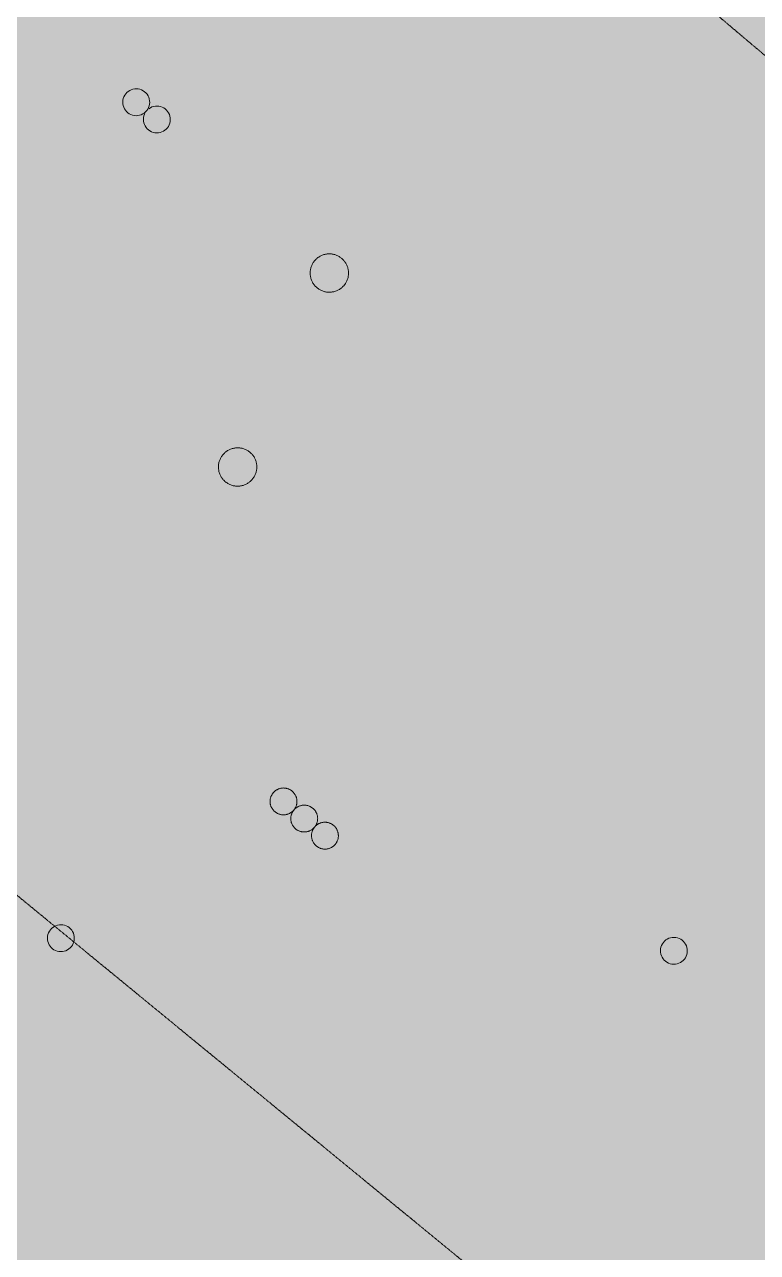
# Model space of a CAD drawing. Header units: millimetres. Extents: x -100577 to 287200, y -212120 to 238461.
# Drawn here: x 55893 to 57802, y 28818 to 32017 of the extents above; entities that cross this region are included whole.
import ezdxf

# ---------------------------------------------------------------- set-up
doc = ezdxf.new("R2010")
doc.units = ezdxf.units.MM
doc.linetypes.add('DASHDOT', pattern=[3.556, 2.54, -0.508, 0, -0.508])
for name, color, linetype, lineweight in [('02_切断（家具）', 8, 'Continuous', 18), ('06_部屋の色', 8, 'Continuous', 0), ('11_見えがかり（家具）', 8, 'Continuous', 9), ('40_通り芯', 1, 'DASHDOT', 9)]:
    doc.layers.add(name, color=color, linetype=linetype, lineweight=lineweight)

msp = doc.modelspace()

# ---------------------------------------------------------------- hatches: boundary and pattern name
at = {"layer": '02_切断（家具）'}
for points in [[(56729, 31342), (56727.6, 31340.1), (56726.4, 31338.5), (56724.9, 31336.7), (56723.5, 31335.2), (56721.9, 31333.6), (56720.4, 31332.2), (56718.6, 31330.7), (56717, 31329.4), (56715.1, 31328.1), (56713.4, 31327), (56711.4, 31325.9), (56709.6, 31324.9), (56707.4, 31323.9), (56705.6, 31323.1), (56703.4, 31322.3), (56701.5, 31321.7), (56699.2, 31321.1), (56697.2, 31320.6), (56694.9, 31320.3), (56692.9, 31319.9), (56690.6, 31319.8), (56688.6, 31319.6), (56686.2, 31319.7), (56684.2, 31319.7), (56681.9, 31319.9), (56679.9, 31320.2), (56677.6, 31320.6), (56675.6, 31321), (56673.4, 31321.6), (56671.4, 31322.2), (56669.2, 31323), (56667.3, 31323.8), (56665.2, 31324.8), (56663.4, 31325.7), (56661.4, 31326.9), (56659.7, 31327.9), (56657.8, 31329.3), (56656.1, 31330.5), (56654.4, 31332), (56652.9, 31333.3), (56651.2, 31335), (56649.8, 31336.5), (56648.4, 31338.3), (56647.1, 31339.9), (56645.8, 31341.8), (56644.6, 31343.5), (56643.5, 31345.5), (56642.5, 31347.3), (56641.6, 31349.4), (56640.7, 31351.3), (56640, 31353.5), (56639.3, 31355.4), (56638.8, 31357.7), (56638.3, 31359.6), (56637.9, 31362), (56637.6, 31364), (56637.4, 31366.3), (56637.3, 31368.3), (56637.3, 31370.6), (56637.4, 31372.7), (56637.6, 31375), (56637.8, 31377), (56638.3, 31379.3), (56638.7, 31381.3), (56639.3, 31383.5), (56639.9, 31385.5), (56640.7, 31387.7), (56641.4, 31389.6), (56642.4, 31391.7), (56643.3, 31393.5), (56644.5, 31395.5), (56645.6, 31397.2), (56646.9, 31399.1), (56648.1, 31400.7), (56649.7, 31402.5), (56651, 31404), (56652.7, 31405.7), (56654.1, 31407.1), (56656, 31408.5), (56657.5, 31409.8), (56659.5, 31411.1), (56661.1, 31412.2), (56663.2, 31413.4), (56665, 31414.4), (56667.1, 31415.3), (56668.9, 31416.1), (56671.2, 31416.9), (56673.1, 31417.6), (56675.3, 31418.1), (56677.3, 31418.6), (56679.6, 31419), (56681.6, 31419.3), (56683.9, 31419.5), (56686, 31419.6), (56688.3, 31419.6), (56690.3, 31419.5), (56692.6, 31419.3), (56694.7, 31419.1), (56697, 31418.6), (56698.9, 31418.2), (56701.2, 31417.6), (56703.1, 31417), (56705.3, 31416.2), (56707.2, 31415.5), (56709.3, 31414.4), (56711.1, 31413.6), (56713.1, 31412.4), (56714.9, 31411.3), (56716.8, 31409.9), (56718.4, 31408.7), (56720.2, 31407.2), (56721.7, 31405.9), (56723.3, 31404.2), (56724.7, 31402.7), (56726.2, 31400.9), (56727.5, 31399.4), (56728.8, 31397.4), (56729.9, 31395.7), (56731, 31393.7), (56732, 31391.9), (56733, 31389.8), (56733.8, 31387.9), (56734.6, 31385.7), (56735.2, 31383.8), (56735.8, 31381.5), (56736.3, 31379.6), (56736.6, 31377.3), (56736.9, 31375.3), (56737.1, 31372.9), (56737.3, 31370.9), (56737.2, 31368.6), (56737.2, 31366.6), (56736.9, 31364.2), (56736.7, 31362.2), (56736.3, 31359.9), (56735.9, 31357.9), (56735.2, 31355.7), (56734.7, 31353.7), (56733.8, 31351.6), (56733.1, 31349.7), (56732.1, 31347.6), (56731.2, 31345.8), (56730, 31343.8)], [(56490.1, 30836.8), (56488.7, 30834.9), (56487.5, 30833.2), (56486, 30831.5), (56484.7, 30829.9), (56483, 30828.3), (56481.5, 30826.9), (56479.7, 30825.5), (56478.2, 30824.2), (56476.2, 30822.9), (56474.5, 30821.7), (56472.5, 30820.6), (56470.7, 30819.6), (56468.6, 30818.7), (56466.7, 30817.8), (56464.5, 30817.1), (56462.6, 30816.4), (56460.4, 30815.9), (56458.4, 30815.4), (56456.1, 30815), (56454.1, 30814.7), (56451.8, 30814.5), (56449.7, 30814.4), (56447.4, 30814.4), (56445.4, 30814.5), (56443.1, 30814.7), (56441, 30814.9), (56438.7, 30815.4), (56436.7, 30815.7), (56434.5, 30816.4), (56432.6, 30816.9), (56430.4, 30817.8), (56428.5, 30818.5), (56426.4, 30819.5), (56424.6, 30820.4), (56422.6, 30821.6), (56420.8, 30822.7), (56418.9, 30824), (56417.3, 30825.2), (56415.5, 30826.8), (56414, 30828.1), (56412.4, 30829.8), (56411, 30831.2), (56409.5, 30833), (56408.2, 30834.6), (56406.9, 30836.6), (56405.8, 30838.2), (56404.7, 30840.3), (56403.7, 30842.1), (56402.7, 30844.2), (56401.9, 30846), (56401.1, 30848.2), (56400.5, 30850.2), (56399.9, 30852.4), (56399.4, 30854.4), (56399.1, 30856.7), (56398.7, 30858.7), (56398.6, 30861), (56398.4, 30863.1), (56398.5, 30865.4), (56398.5, 30867.4), (56398.8, 30869.7), (56399, 30871.8), (56399.4, 30874), (56399.8, 30876), (56400.4, 30878.3), (56401, 30880.2), (56401.8, 30882.4), (56402.6, 30884.3), (56403.6, 30886.4), (56404.5, 30888.2), (56405.7, 30890.2), (56406.7, 30892), (56408.1, 30893.8), (56409.3, 30895.5), (56410.8, 30897.2), (56412.1, 30898.8), (56413.8, 30900.4), (56415.3, 30901.8), (56417.1, 30903.3), (56418.7, 30904.6), (56420.6, 30905.9), (56422.3, 30907), (56424.3, 30908.1), (56426.1, 30909.1), (56428.2, 30910.1), (56430.1, 30910.9), (56432.3, 30911.6), (56434.2, 30912.3), (56436.5, 30912.9), (56438.4, 30913.4), (56440.8, 30913.7), (56442.8, 30914), (56445.1, 30914.2), (56447.1, 30914.3), (56449.4, 30914.3), (56451.5, 30914.3), (56453.8, 30914), (56455.8, 30913.8), (56458.1, 30913.4), (56460.1, 30913), (56462.3, 30912.3), (56464.3, 30911.8), (56466.5, 30910.9), (56468.4, 30910.2), (56470.4, 30909.2), (56472.3, 30908.3), (56474.3, 30907.1), (56476, 30906.1), (56477.9, 30904.7), (56479.5, 30903.5), (56481.3, 30902), (56482.8, 30900.6), (56484.5, 30899), (56485.9, 30897.5), (56487.3, 30895.7), (56488.6, 30894.1), (56489.9, 30892.2), (56491.1, 30890.5), (56492.2, 30888.5), (56493.2, 30886.7), (56494.1, 30884.5), (56494.9, 30882.7), (56495.7, 30880.5), (56496.4, 30878.6), (56496.9, 30876.3), (56497.4, 30874.3), (56497.8, 30872), (56498.1, 30870), (56498.3, 30867.7), (56498.4, 30865.7), (56498.4, 30863.3), (56498.3, 30861.3), (56498.1, 30859), (56497.9, 30857), (56497.4, 30854.7), (56497, 30852.7), (56496.4, 30850.5), (56495.8, 30848.5), (56495, 30846.3), (56494.3, 30844.4), (56493.3, 30842.3), (56492.4, 30840.5), (56491.2, 30838.5)], [(56597.1, 29973.8), (56596.1, 29972.5), (56595.3, 29971.3), (56594.2, 29970.1), (56593.3, 29969), (56592.1, 29967.9), (56591.1, 29966.9), (56589.8, 29965.8), (56588.7, 29964.9), (56587.4, 29964), (56586.2, 29963.2), (56584.8, 29962.5), (56583.5, 29961.7), (56582.1, 29961.1), (56580.7, 29960.5), (56579.2, 29960), (56577.8, 29959.5), (56576.3, 29959.1), (56574.9, 29958.8), (56573.3, 29958.5), (56571.9, 29958.3), (56570.3, 29958.2), (56568.8, 29958.1), (56567.2, 29958.1), (56565.8, 29958.1), (56564.2, 29958.3), (56562.7, 29958.5), (56561.2, 29958.8), (56559.7, 29959), (56558.2, 29959.5), (56556.8, 29959.9), (56555.3, 29960.5), (56553.9, 29961), (56552.5, 29961.7), (56551.2, 29962.3), (56549.8, 29963.1), (56548.6, 29963.9), (56547.3, 29964.8), (56546.1, 29965.7), (56544.9, 29966.7), (56543.8, 29967.7), (56542.7, 29968.8), (56541.7, 29969.9), (56540.7, 29971.1), (56539.8, 29972.3), (56538.9, 29973.6), (56538.1, 29974.8), (56537.3, 29976.2), (56536.6, 29977.5), (56535.9, 29978.9), (56535.3, 29980.2), (56534.8, 29981.8), (56534.3, 29983.1), (56534, 29984.7), (56533.6, 29986.1), (56533.4, 29987.7), (56533.1, 29989.1), (56533, 29990.7), (56532.9, 29992.2), (56532.9, 29993.8), (56533, 29995.2), (56533.1, 29996.8), (56533.3, 29998.2), (56533.6, 29999.8), (56533.9, 30001.2), (56534.3, 30002.8), (56534.7, 30004.2), (56535.3, 30005.7), (56535.8, 30007), (56536.5, 30008.5), (56537.1, 30009.8), (56538, 30011.1), (56538.7, 30012.4), (56539.7, 30013.7), (56540.5, 30014.9), (56541.6, 30016.1), (56542.5, 30017.2), (56543.7, 30018.3), (56544.7, 30019.3), (56546, 30020.3), (56547.1, 30021.2), (56548.4, 30022.1), (56549.6, 30022.9), (56551, 30023.7), (56552.3, 30024.4), (56553.8, 30025), (56555.1, 30025.6), (56556.6, 30026.2), (56558, 30026.6), (56559.5, 30027), (56560.9, 30027.4), (56562.5, 30027.6), (56563.9, 30027.8), (56565.5, 30028), (56567, 30028.1), (56568.6, 30028), (56570, 30028), (56571.6, 30027.8), (56573.1, 30027.7), (56574.7, 30027.4), (56576.1, 30027.1), (56577.6, 30026.7), (56579, 30026.3), (56580.5, 30025.7), (56581.9, 30025.2), (56583.3, 30024.5), (56584.6, 30023.8), (56586, 30023), (56587.2, 30022.3), (56588.5, 30021.3), (56589.7, 30020.5), (56590.9, 30019.4), (56592, 30018.5), (56593.1, 30017.3), (56594.1, 30016.3), (56595.1, 30015), (56596, 30013.9), (56596.9, 30012.6), (56597.7, 30011.4), (56598.5, 30010), (56599.2, 30008.7), (56599.9, 30007.2), (56600.5, 30005.9), (56601, 30004.4), (56601.5, 30003), (56601.8, 30001.5), (56602.2, 30000), (56602.4, 29998.5), (56602.7, 29997), (56602.8, 29995.4), (56602.9, 29994), (56602.9, 29992.4), (56602.8, 29990.9), (56602.7, 29989.3), (56602.5, 29987.9), (56602.2, 29986.3), (56601.9, 29984.9), (56601.5, 29983.4), (56601.1, 29982), (56600.5, 29980.5), (56600, 29979.1), (56599.3, 29977.7), (56598.7, 29976.4), (56597.8, 29975)], [(56651.1, 29929.2), (56650.1, 29927.9), (56649.3, 29926.7), (56648.2, 29925.5), (56647.3, 29924.4), (56646.1, 29923.3), (56645.1, 29922.3), (56643.8, 29921.3), (56642.7, 29920.3), (56641.4, 29919.4), (56640.2, 29918.6), (56638.8, 29917.9), (56637.5, 29917.2), (56636, 29916.5), (56634.7, 29915.9), (56633.2, 29915.4), (56631.8, 29914.9), (56630.3, 29914.5), (56628.9, 29914.2), (56627.3, 29913.9), (56625.8, 29913.7), (56624.2, 29913.6), (56622.8, 29913.5), (56621.2, 29913.5), (56619.7, 29913.5), (56618.1, 29913.7), (56616.7, 29913.9), (56615.1, 29914.2), (56613.7, 29914.4), (56612.2, 29914.9), (56610.8, 29915.3), (56609.3, 29915.9), (56607.9, 29916.4), (56606.5, 29917.1), (56605.2, 29917.7), (56603.8, 29918.5), (56602.6, 29919.3), (56601.3, 29920.2), (56600.1, 29921.1), (56598.9, 29922.1), (56597.8, 29923.1), (56596.7, 29924.2), (56595.7, 29925.3), (56594.7, 29926.5), (56593.7, 29927.7), (56592.8, 29929), (56592, 29930.2), (56591.3, 29931.6), (56590.6, 29932.9), (56589.9, 29934.3), (56589.3, 29935.6), (56588.8, 29937.2), (56588.3, 29938.5), (56587.9, 29940.1), (56587.6, 29941.5), (56587.3, 29943.1), (56587.1, 29944.5), (56587, 29946.1), (56586.9, 29947.6), (56586.9, 29949.2), (56586.9, 29950.6), (56587.1, 29952.2), (56587.3, 29953.7), (56587.6, 29955.2), (56587.8, 29956.6), (56588.3, 29958.2), (56588.7, 29959.6), (56589.3, 29961.1), (56589.8, 29962.4), (56590.5, 29963.9), (56591.1, 29965.2), (56591.9, 29966.6), (56592.7, 29967.8), (56593.6, 29969.1), (56594.5, 29970.3), (56595.5, 29971.5), (56596.5, 29972.6), (56597.6, 29973.7), (56598.7, 29974.7), (56599.9, 29975.7), (56601.1, 29976.6), (56602.4, 29977.5), (56603.6, 29978.3), (56605, 29979.1), (56606.3, 29979.8), (56607.7, 29980.5), (56609, 29981), (56610.6, 29981.6), (56611.9, 29982), (56613.5, 29982.4), (56614.9, 29982.8), (56616.5, 29983), (56617.9, 29983.3), (56619.5, 29983.4), (56621, 29983.5), (56622.6, 29983.4), (56624, 29983.4), (56625.6, 29983.2), (56627, 29983.1), (56628.6, 29982.8), (56630, 29982.5), (56631.6, 29982.1), (56633, 29981.7), (56634.5, 29981.1), (56635.8, 29980.6), (56637.3, 29979.9), (56638.6, 29979.2), (56639.9, 29978.4), (56641.2, 29977.7), (56642.5, 29976.7), (56643.7, 29975.9), (56644.9, 29974.8), (56646, 29973.9), (56647.1, 29972.7), (56648.1, 29971.7), (56649.1, 29970.4), (56650, 29969.3), (56650.9, 29968), (56651.7, 29966.8), (56652.5, 29965.4), (56653.2, 29964.1), (56653.9, 29962.6), (56654.4, 29961.3), (56655, 29959.8), (56655.4, 29958.4), (56655.8, 29956.9), (56656.2, 29955.5), (56656.4, 29953.9), (56656.7, 29952.4), (56656.8, 29950.8), (56656.9, 29949.4), (56656.8, 29947.8), (56656.8, 29946.3), (56656.6, 29944.7), (56656.5, 29943.3), (56656.2, 29941.7), (56655.9, 29940.3), (56655.5, 29938.8), (56655.1, 29937.4), (56654.5, 29935.9), (56654, 29934.5), (56653.3, 29933.1), (56652.6, 29931.8), (56651.8, 29930.4)], [(56705, 29884.6), (56704.1, 29883.3), (56703.2, 29882.1), (56702.2, 29880.9), (56701.2, 29879.8), (56700.1, 29878.7), (56699, 29877.7), (56697.8, 29876.7), (56696.7, 29875.7), (56695.3, 29874.9), (56694.1, 29874), (56692.7, 29873.3), (56691.5, 29872.6), (56690, 29871.9), (56688.7, 29871.3), (56687.2, 29870.8), (56685.8, 29870.3), (56684.2, 29869.9), (56682.8, 29869.6), (56681.2, 29869.3), (56679.8, 29869.1), (56678.2, 29869), (56676.8, 29868.9), (56675.2, 29868.9), (56673.7, 29869), (56672.1, 29869.1), (56670.7, 29869.3), (56669.1, 29869.6), (56667.7, 29869.9), (56666.1, 29870.3), (56664.7, 29870.7), (56663.3, 29871.3), (56661.9, 29871.8), (56660.5, 29872.5), (56659.1, 29873.1), (56657.8, 29873.9), (56656.5, 29874.7), (56655.2, 29875.6), (56654.1, 29876.5), (56652.9, 29877.5), (56651.8, 29878.5), (56650.6, 29879.6), (56649.6, 29880.7), (56648.6, 29881.9), (56647.7, 29883.1), (56646.8, 29884.4), (56646, 29885.6), (56645.2, 29887), (56644.5, 29888.3), (56643.9, 29889.7), (56643.3, 29891.1), (56642.8, 29892.6), (56642.3, 29893.9), (56641.9, 29895.5), (56641.5, 29896.9), (56641.3, 29898.5), (56641.1, 29899.9), (56641, 29901.5), (56640.9, 29903), (56640.9, 29904.6), (56640.9, 29906), (56641.1, 29907.6), (56641.2, 29909.1), (56641.5, 29910.6), (56641.8, 29912.1), (56642.3, 29913.6), (56642.7, 29915), (56643.2, 29916.5), (56643.8, 29917.8), (56644.5, 29919.3), (56645.1, 29920.6), (56645.9, 29922), (56646.7, 29923.2), (56647.6, 29924.5), (56648.5, 29925.7), (56649.5, 29926.9), (56650.5, 29928), (56651.6, 29929.1), (56652.7, 29930.1), (56653.9, 29931.1), (56655, 29932), (56656.4, 29932.9), (56657.6, 29933.7), (56659, 29934.5), (56660.2, 29935.2), (56661.7, 29935.9), (56663, 29936.4), (56664.5, 29937), (56665.9, 29937.4), (56667.5, 29937.8), (56668.9, 29938.2), (56670.5, 29938.4), (56671.9, 29938.7), (56673.5, 29938.8), (56674.9, 29938.9), (56676.5, 29938.8), (56678, 29938.8), (56679.6, 29938.7), (56681, 29938.5), (56682.6, 29938.2), (56684, 29937.9), (56685.6, 29937.5), (56687, 29937.1), (56688.4, 29936.5), (56689.8, 29936), (56691.2, 29935.3), (56692.5, 29934.6), (56693.9, 29933.8), (56695.2, 29933.1), (56696.5, 29932.1), (56697.6, 29931.3), (56698.8, 29930.2), (56699.9, 29929.3), (56701.1, 29928.1), (56702.1, 29927.1), (56703.1, 29925.8), (56704, 29924.7), (56704.9, 29923.4), (56705.7, 29922.2), (56706.5, 29920.8), (56707.2, 29919.5), (56707.8, 29918), (56708.4, 29916.7), (56708.9, 29915.2), (56709.4, 29913.8), (56709.8, 29912.3), (56710.1, 29910.9), (56710.4, 29909.3), (56710.6, 29907.8), (56710.7, 29906.3), (56710.8, 29904.8), (56710.8, 29903.2), (56710.8, 29901.7), (56710.6, 29900.2), (56710.5, 29898.7), (56710.2, 29897.1), (56709.9, 29895.7), (56709.4, 29894.2), (56709, 29892.8), (56708.5, 29891.3), (56707.9, 29889.9), (56707.2, 29888.5), (56706.6, 29887.2), (56705.8, 29885.8)]]:
    msp.add_hatch(color=8, dxfattribs=at).paths.add_polyline_path(points)
at = {"layer": '06_部屋の色', "true_color": 0xe9dfcf}
for points in [[(53252.5, 35933.7), (55136.2, 38129.2), (65440.9, 29156), (64528.3, 28092.3), (64554.8, 28069.5), (63642.4, 27006.1), (63615.7, 27028.7), (53397.7, 35666.8), (53469.3, 35750.3)], [(51259, 33542.8), (53174.4, 35842.5), (53391.3, 35659.1), (53397.7, 35666.8), (63615.7, 27028.7), (62718.7, 25951.8), (62745.6, 25929.4), (61848.9, 24852.8)], [(50973.3, 27824.3), (50951.2, 27877), (50930.3, 27931.4), (50910.5, 27987.2), (50891.6, 28044.1), (50873.2, 28101.7), (50855.3, 28159.8), (50837.4, 28218.1), (50819.5, 28276.2), (50801.3, 28334), (50782.4, 28391), (50762.8, 28447), (50742.2, 28501.6), (50720.2, 28554.7), (50698.7, 28608.2), (50678.9, 28664.1), (50660.7, 28721.8), (50643.5, 28780.8), (50626.9, 28840.7), (50610.5, 28900.8), (50593.9, 28960.7), (50576.7, 29019.7), (50558.4, 29077.5), (50538.7, 29133.4), (50517.2, 29186.9), (50493.3, 29237.5), (50466.8, 29284.7), (50437.2, 29327.9), (50404, 29366.7), (50366.9, 29400.4), (50327.6, 29431.3), (50288.4, 29462.3), (50285.4, 29464.7), (50388.8, 29595.7), (50680.9, 29963.9), (50778.1, 30085.9), (50973.8, 30331.4), (51267.6, 30698.3), (51562.2, 31064.4), (51857.6, 31429.9), (52153.9, 31794.7), (52451.1, 32158.8), (52650.1, 32401.6), (52749, 32522.2), (53047.9, 32884.9), (53347.5, 33247), (53648, 33608.3), (53949.3, 33968.9), (54251.5, 34328.9), (54554.5, 34688.1), (62496.7, 27973.9), (62209.2, 27633.1), (61922.5, 27291.5), (61636.6, 26949.3), (61351.5, 26606.4), (61067.2, 26262.9), (60783.6, 25918.7), (60692.9, 25808.2), (60689.8, 25804.3), (60500.9, 25573.9), (60218.9, 25228.4), (59937.8, 24882.3), (59657.4, 24535.5), (59377.9, 24188.1), (59099.1, 23840), (58913.4, 23607), (58821.2, 23491.3), (58544.1, 23141.9), (58267.7, 22791.9), (58028.5, 22487.4), (57995.8, 22518.9), (57959.2, 22553.3), (57922.2, 22587.2), (57884.6, 22620.3), (57808.8, 22685.5), (57770.8, 22718.1), (57732.8, 22750.7), (57694.7, 22783.2), (57656.5, 22815.5), (57618.2, 22847.7), (57579.8, 22879.7), (57541.2, 22911.5), (57502.5, 22943.1), (57463.5, 22974.4), (57424.3, 23005.5), (57383.9, 23035), (57341.6, 23062.1), (57297.6, 23087), (57252.2, 23110.1), (57205.5, 23131.7), (57157.9, 23152), (57109.6, 23171.4), (57060.8, 23190.2), (57011.8, 23208.7), (56962.7, 23227.2), (56913.9, 23245.9), (56865.5, 23265.3), (56817.9, 23285.6), (56771.2, 23307.1), (56725.8, 23330.2), (56681.7, 23355.1), (56639.4, 23382.1), (56599, 23411.6), (56561.3, 23444.5), (56526.7, 23481.4), (56494.8, 23521.7), (56465.1, 23565), (56437.5, 23610.7), (56411.4, 23658.5), (56386.4, 23707.7), (56362.3, 23757.9), (56314.9, 23859.4), (56290.8, 23909.8), (56266, 23959.2), (56240.1, 24007.1), (56212.6, 24053.1), (56184.8, 24098.7), (56157.9, 24145.4), (56131.7, 24193), (56105.9, 24241.1), (56080.3, 24289.5), (56054.7, 24337.9), (56028.9, 24386), (56002.6, 24433.5), (55975.7, 24480.1), (55947.8, 24525.6), (55918.8, 24569.7), (55888.4, 24612), (55856.5, 24652.2), (55822.7, 24690.2), (55786.9, 24725.6), (55748.9, 24758.1), (55708.4, 24787.5), (55665.7, 24814.1), (55621, 24838.1), (55574.5, 24859.8), (55526.3, 24879.4), (55476.7, 24897.2), (55426, 24913.5), (55374.2, 24928.5), (55321.6, 24942.5), (55268.4, 24955.7), (55214.8, 24968.4), (55161.1, 24980.9), (55107.3, 24993.3), (55053.8, 25006.1), (55000.7, 25019.4), (54948.2, 25033.5), (54896.6, 25048.7), (54846, 25065.2), (54795.4, 25081.8), (54743.9, 25097.1), (54691.6, 25111.4), (54638.7, 25125.1), (54585.5, 25138.3), (54532.2, 25151.3), (54478.9, 25164.4), (54426, 25178), (54373.6, 25192.2), (54321.9, 25207.3), (54271.2, 25223.6), (54221.6, 25241.4), (54173.4, 25260.9), (54126.7, 25282.5), (54081.9, 25306.4), (54039.1, 25332.8), (53998.5, 25362.1), (53960.4, 25394.5), (53924.6, 25429.9), (53890.9, 25467.9), (53859, 25508.3), (53828.7, 25550.7), (53799.8, 25594.8), (53771.9, 25640.3), (53744.9, 25686.8), (53718.4, 25734), (53692.2, 25781.7), (53666.2, 25829.5), (53639.9, 25877.1), (53613.3, 25924.1), (53585.9, 25970.2), (53557.6, 26015.1), (53528.1, 26058.6), (53497.2, 26100.2), (53464.6, 26139.6), (53430.1, 26176.6), (53394.4, 26212.2), (53358.7, 26247.6), (53322.9, 26283), (53287.1, 26318.3), (53251, 26353.4), (53214.9, 26388.3), (53178.6, 26423.1), (53142.1, 26457.6), (53105.5, 26491.9), (53068.6, 26525.9), (53031.5, 26559.6), (52994.2, 26593.1), (52956.6, 26626.2), (52918.8, 26658.9), (52880.6, 26691.3), (52842.2, 26723.3), (52803.4, 26754.8), (52764.2, 26785.9), (52723, 26814.4), (52678.3, 26838.4), (52630.5, 26858.5), (52580.2, 26875.3), (52527.7, 26889.4), (52473.6, 26901.4), (52418.2, 26911.9), (52362.1, 26921.4), (52305.7, 26930.5), (52249.5, 26939.9), (52194, 26950), (52139.5, 26961.6), (52086.6, 26975.2), (52035.7, 26991.3), (51987.3, 27010.6), (51941.8, 27033.7), (51898.1, 27058.9), (51854.4, 27084.3), (51810.9, 27109.8), (51767.5, 27135.5), (51724.3, 27161.4), (51681.2, 27187.5), (51638.4, 27213.9), (51595.7, 27240.5), (51553.3, 27267.5), (51511.1, 27294.7), (51469.2, 27322.3), (51427.6, 27350.2), (51386.3, 27378.6), (51345.2, 27407.3), (51304.6, 27436.4), (51264.2, 27466), (51224.3, 27496.1), (51184.7, 27526.6), (51146.9, 27559.4), (51111.9, 27595.9), (51079.8, 27635.9), (51050, 27679), (51022.5, 27725), (50997, 27773.5)], [(60059.6, 22695.2), (49371.1, 31207.6), (51259, 33542.8), (61821.8, 24875), (60940.7, 23785.1), (60967.9, 23763.1), (60087, 22673.4)]]:
    msp.add_hatch(color=8, dxfattribs=at).paths.add_polyline_path(points)
at = {"layer": '06_部屋の色', "true_color": 0xd9d3ec}
msp.add_hatch(color=8, dxfattribs=at).paths.add_polyline_path([(63412.5, 29049.6), (62953.7, 28512.9), (62496.9, 27974.5), (56616.6, 32945.6), (57091.6, 33505.5), (57568.7, 34063.6), (58047.9, 34620), (58529.1, 35174.6), (64336, 30118), (63873.3, 29584.7)])

# ---------------------------------------------------------------- linework, layer by layer
at = {"layer": '02_切断（家具）'}
for points in [[(56729, 31342), (56727.6, 31340.1), (56726.4, 31338.5), (56724.9, 31336.7), (56723.5, 31335.2), (56721.9, 31333.6), (56720.4, 31332.2), (56718.6, 31330.7), (56717, 31329.4), (56715.1, 31328.1), (56713.4, 31327), (56711.4, 31325.9), (56709.6, 31324.9), (56707.4, 31323.9), (56705.6, 31323.1), (56703.4, 31322.3), (56701.5, 31321.7), (56699.2, 31321.1), (56697.2, 31320.6), (56694.9, 31320.3), (56692.9, 31319.9), (56690.6, 31319.8), (56688.6, 31319.6), (56686.2, 31319.7), (56684.2, 31319.7), (56681.9, 31319.9), (56679.9, 31320.2), (56677.6, 31320.6), (56675.6, 31321), (56673.4, 31321.6), (56671.4, 31322.2), (56669.2, 31323), (56667.3, 31323.8), (56665.2, 31324.8), (56663.4, 31325.7), (56661.4, 31326.9), (56659.7, 31327.9), (56657.8, 31329.3), (56656.1, 31330.5), (56654.4, 31332), (56652.9, 31333.3), (56651.2, 31335), (56649.8, 31336.5), (56648.4, 31338.3), (56647.1, 31339.9), (56645.8, 31341.8), (56644.6, 31343.5), (56643.5, 31345.5), (56642.5, 31347.3), (56641.6, 31349.4), (56640.7, 31351.3), (56640, 31353.5), (56639.3, 31355.4), (56638.8, 31357.7), (56638.3, 31359.6), (56637.9, 31362), (56637.6, 31364), (56637.4, 31366.3), (56637.3, 31368.3), (56637.3, 31370.6), (56637.4, 31372.7), (56637.6, 31375), (56637.8, 31377), (56638.3, 31379.3), (56638.7, 31381.3), (56639.3, 31383.5), (56639.9, 31385.5), (56640.7, 31387.7), (56641.4, 31389.6), (56642.4, 31391.7), (56643.3, 31393.5), (56644.5, 31395.5), (56645.6, 31397.2), (56646.9, 31399.1), (56648.1, 31400.7), (56649.7, 31402.5), (56651, 31404), (56652.7, 31405.7), (56654.1, 31407.1), (56656, 31408.5), (56657.5, 31409.8), (56659.5, 31411.1), (56661.1, 31412.2), (56663.2, 31413.4), (56665, 31414.4), (56667.1, 31415.3), (56668.9, 31416.1), (56671.2, 31416.9), (56673.1, 31417.6), (56675.3, 31418.1), (56677.3, 31418.6), (56679.6, 31419), (56681.6, 31419.3), (56683.9, 31419.5), (56686, 31419.6), (56688.3, 31419.6), (56690.3, 31419.5), (56692.6, 31419.3), (56694.7, 31419.1), (56697, 31418.6), (56698.9, 31418.2), (56701.2, 31417.6), (56703.1, 31417), (56705.3, 31416.2), (56707.2, 31415.5), (56709.3, 31414.4), (56711.1, 31413.6), (56713.1, 31412.4), (56714.9, 31411.3), (56716.8, 31409.9), (56718.4, 31408.7), (56720.2, 31407.2), (56721.7, 31405.9), (56723.3, 31404.2), (56724.7, 31402.7), (56726.2, 31400.9), (56727.5, 31399.4), (56728.8, 31397.4), (56729.9, 31395.7), (56731, 31393.7), (56732, 31391.9), (56733, 31389.8), (56733.8, 31387.9), (56734.6, 31385.7), (56735.2, 31383.8), (56735.8, 31381.5), (56736.3, 31379.6), (56736.6, 31377.3), (56736.9, 31375.3), (56737.1, 31372.9), (56737.3, 31370.9), (56737.2, 31368.6), (56737.2, 31366.6), (56736.9, 31364.2), (56736.7, 31362.2), (56736.3, 31359.9), (56735.9, 31357.9), (56735.2, 31355.7), (56734.7, 31353.7), (56733.8, 31351.6), (56733.1, 31349.7), (56732.1, 31347.6), (56731.2, 31345.8), (56730, 31343.8), (56729, 31342)], [(56490.1, 30836.8), (56488.7, 30834.9), (56487.5, 30833.2), (56486, 30831.5), (56484.7, 30829.9), (56483, 30828.3), (56481.5, 30826.9), (56479.7, 30825.5), (56478.2, 30824.2), (56476.2, 30822.9), (56474.5, 30821.7), (56472.5, 30820.6), (56470.7, 30819.6), (56468.6, 30818.7), (56466.7, 30817.8), (56464.5, 30817.1), (56462.6, 30816.4), (56460.4, 30815.9), (56458.4, 30815.4), (56456.1, 30815), (56454.1, 30814.7), (56451.8, 30814.5), (56449.7, 30814.4), (56447.4, 30814.4), (56445.4, 30814.5), (56443.1, 30814.7), (56441, 30814.9), (56438.7, 30815.4), (56436.7, 30815.7), (56434.5, 30816.4), (56432.6, 30816.9), (56430.4, 30817.8), (56428.5, 30818.5), (56426.4, 30819.5), (56424.6, 30820.4), (56422.6, 30821.6), (56420.8, 30822.7), (56418.9, 30824), (56417.3, 30825.2), (56415.5, 30826.8), (56414, 30828.1), (56412.4, 30829.8), (56411, 30831.2), (56409.5, 30833), (56408.2, 30834.6), (56406.9, 30836.6), (56405.8, 30838.2), (56404.7, 30840.3), (56403.7, 30842.1), (56402.7, 30844.2), (56401.9, 30846), (56401.1, 30848.2), (56400.5, 30850.2), (56399.9, 30852.4), (56399.4, 30854.4), (56399.1, 30856.7), (56398.7, 30858.7), (56398.6, 30861), (56398.4, 30863.1), (56398.5, 30865.4), (56398.5, 30867.4), (56398.8, 30869.7), (56399, 30871.8), (56399.4, 30874), (56399.8, 30876), (56400.4, 30878.3), (56401, 30880.2), (56401.8, 30882.4), (56402.6, 30884.3), (56403.6, 30886.4), (56404.5, 30888.2), (56405.7, 30890.2), (56406.7, 30892), (56408.1, 30893.8), (56409.3, 30895.5), (56410.8, 30897.2), (56412.1, 30898.8), (56413.8, 30900.4), (56415.3, 30901.8), (56417.1, 30903.3), (56418.7, 30904.6), (56420.6, 30905.9), (56422.3, 30907), (56424.3, 30908.1), (56426.1, 30909.1), (56428.2, 30910.1), (56430.1, 30910.9), (56432.3, 30911.6), (56434.2, 30912.3), (56436.5, 30912.9), (56438.4, 30913.4), (56440.8, 30913.7), (56442.8, 30914), (56445.1, 30914.2), (56447.1, 30914.3), (56449.4, 30914.3), (56451.5, 30914.3), (56453.8, 30914), (56455.8, 30913.8), (56458.1, 30913.4), (56460.1, 30913), (56462.3, 30912.3), (56464.3, 30911.8), (56466.5, 30910.9), (56468.4, 30910.2), (56470.4, 30909.2), (56472.3, 30908.3), (56474.3, 30907.1), (56476, 30906.1), (56477.9, 30904.7), (56479.5, 30903.5), (56481.3, 30902), (56482.8, 30900.6), (56484.5, 30899), (56485.9, 30897.5), (56487.3, 30895.7), (56488.6, 30894.1), (56489.9, 30892.2), (56491.1, 30890.5), (56492.2, 30888.5), (56493.2, 30886.7), (56494.1, 30884.5), (56494.9, 30882.7), (56495.7, 30880.5), (56496.4, 30878.6), (56496.9, 30876.3), (56497.4, 30874.3), (56497.8, 30872), (56498.1, 30870), (56498.3, 30867.7), (56498.4, 30865.7), (56498.4, 30863.3), (56498.3, 30861.3), (56498.1, 30859), (56497.9, 30857), (56497.4, 30854.7), (56497, 30852.7), (56496.4, 30850.5), (56495.8, 30848.5), (56495, 30846.3), (56494.3, 30844.4), (56493.3, 30842.3), (56492.4, 30840.5), (56491.2, 30838.5), (56490.1, 30836.8)], [(56597.1, 29973.8), (56596.1, 29972.5), (56595.3, 29971.3), (56594.2, 29970.1), (56593.3, 29969), (56592.1, 29967.9), (56591.1, 29966.9), (56589.8, 29965.8), (56588.7, 29964.9), (56587.4, 29964), (56586.2, 29963.2), (56584.8, 29962.5), (56583.5, 29961.7), (56582.1, 29961.1), (56580.7, 29960.5), (56579.2, 29960), (56577.8, 29959.5), (56576.3, 29959.1), (56574.9, 29958.8), (56573.3, 29958.5), (56571.9, 29958.3), (56570.3, 29958.2), (56568.8, 29958.1), (56567.2, 29958.1), (56565.8, 29958.1), (56564.2, 29958.3), (56562.7, 29958.5), (56561.2, 29958.8), (56559.7, 29959), (56558.2, 29959.5), (56556.8, 29959.9), (56555.3, 29960.5), (56553.9, 29961), (56552.5, 29961.7), (56551.2, 29962.3), (56549.8, 29963.1), (56548.6, 29963.9), (56547.3, 29964.8), (56546.1, 29965.7), (56544.9, 29966.7), (56543.8, 29967.7), (56542.7, 29968.8), (56541.7, 29969.9), (56540.7, 29971.1), (56539.8, 29972.3), (56538.9, 29973.6), (56538.1, 29974.8), (56537.3, 29976.2), (56536.6, 29977.5), (56535.9, 29978.9), (56535.3, 29980.2), (56534.8, 29981.8), (56534.3, 29983.1), (56534, 29984.7), (56533.6, 29986.1), (56533.4, 29987.7), (56533.1, 29989.1), (56533, 29990.7), (56532.9, 29992.2), (56532.9, 29993.8), (56533, 29995.2), (56533.1, 29996.8), (56533.3, 29998.2), (56533.6, 29999.8), (56533.9, 30001.2), (56534.3, 30002.8), (56534.7, 30004.2), (56535.3, 30005.7), (56535.8, 30007), (56536.5, 30008.5), (56537.1, 30009.8), (56538, 30011.1), (56538.7, 30012.4), (56539.7, 30013.7), (56540.5, 30014.9), (56541.6, 30016.1), (56542.5, 30017.2), (56543.7, 30018.3), (56544.7, 30019.3), (56546, 30020.3), (56547.1, 30021.2), (56548.4, 30022.1), (56549.6, 30022.9), (56551, 30023.7), (56552.3, 30024.4), (56553.8, 30025), (56555.1, 30025.6), (56556.6, 30026.2), (56558, 30026.6), (56559.5, 30027), (56560.9, 30027.4), (56562.5, 30027.6), (56563.9, 30027.8), (56565.5, 30028), (56567, 30028.1), (56568.6, 30028), (56570, 30028), (56571.6, 30027.8), (56573.1, 30027.7), (56574.7, 30027.4), (56576.1, 30027.1), (56577.6, 30026.7), (56579, 30026.3), (56580.5, 30025.7), (56581.9, 30025.2), (56583.3, 30024.5), (56584.6, 30023.8), (56586, 30023), (56587.2, 30022.3), (56588.5, 30021.3), (56589.7, 30020.5), (56590.9, 30019.4), (56592, 30018.5), (56593.1, 30017.3), (56594.1, 30016.3), (56595.1, 30015), (56596, 30013.9), (56596.9, 30012.6), (56597.7, 30011.4), (56598.5, 30010), (56599.2, 30008.7), (56599.9, 30007.2), (56600.5, 30005.9), (56601, 30004.4), (56601.5, 30003), (56601.8, 30001.5), (56602.2, 30000), (56602.4, 29998.5), (56602.7, 29997), (56602.8, 29995.4), (56602.9, 29994), (56602.9, 29992.4), (56602.8, 29990.9), (56602.7, 29989.3), (56602.5, 29987.9), (56602.2, 29986.3), (56601.9, 29984.9), (56601.5, 29983.4), (56601.1, 29982), (56600.5, 29980.5), (56600, 29979.1), (56599.3, 29977.7), (56598.7, 29976.4), (56597.8, 29975), (56597.1, 29973.8)], [(56651.1, 29929.2), (56650.1, 29927.9), (56649.3, 29926.7), (56648.2, 29925.5), (56647.3, 29924.4), (56646.1, 29923.3), (56645.1, 29922.3), (56643.8, 29921.3), (56642.7, 29920.3), (56641.4, 29919.4), (56640.2, 29918.6), (56638.8, 29917.9), (56637.5, 29917.2), (56636, 29916.5), (56634.7, 29915.9), (56633.2, 29915.4), (56631.8, 29914.9), (56630.3, 29914.5), (56628.9, 29914.2), (56627.3, 29913.9), (56625.8, 29913.7), (56624.2, 29913.6), (56622.8, 29913.5), (56621.2, 29913.5), (56619.7, 29913.5), (56618.1, 29913.7), (56616.7, 29913.9), (56615.1, 29914.2), (56613.7, 29914.4), (56612.2, 29914.9), (56610.8, 29915.3), (56609.3, 29915.9), (56607.9, 29916.4), (56606.5, 29917.1), (56605.2, 29917.7), (56603.8, 29918.5), (56602.6, 29919.3), (56601.3, 29920.2), (56600.1, 29921.1), (56598.9, 29922.1), (56597.8, 29923.1), (56596.7, 29924.2), (56595.7, 29925.3), (56594.7, 29926.5), (56593.7, 29927.7), (56592.8, 29929), (56592, 29930.2), (56591.3, 29931.6), (56590.6, 29932.9), (56589.9, 29934.3), (56589.3, 29935.6), (56588.8, 29937.2), (56588.3, 29938.5), (56587.9, 29940.1), (56587.6, 29941.5), (56587.3, 29943.1), (56587.1, 29944.5), (56587, 29946.1), (56586.9, 29947.6), (56586.9, 29949.2), (56586.9, 29950.6), (56587.1, 29952.2), (56587.3, 29953.7), (56587.6, 29955.2), (56587.8, 29956.6), (56588.3, 29958.2), (56588.7, 29959.6), (56589.3, 29961.1), (56589.8, 29962.4), (56590.5, 29963.9), (56591.1, 29965.2), (56591.9, 29966.6), (56592.7, 29967.8), (56593.6, 29969.1), (56594.5, 29970.3), (56595.5, 29971.5), (56596.5, 29972.6), (56597.6, 29973.7), (56598.7, 29974.7), (56599.9, 29975.7), (56601.1, 29976.6), (56602.4, 29977.5), (56603.6, 29978.3), (56605, 29979.1), (56606.3, 29979.8), (56607.7, 29980.5), (56609, 29981), (56610.6, 29981.6), (56611.9, 29982), (56613.5, 29982.4), (56614.9, 29982.8), (56616.5, 29983), (56617.9, 29983.3), (56619.5, 29983.4), (56621, 29983.5), (56622.6, 29983.4), (56624, 29983.4), (56625.6, 29983.2), (56627, 29983.1), (56628.6, 29982.8), (56630, 29982.5), (56631.6, 29982.1), (56633, 29981.7), (56634.5, 29981.1), (56635.8, 29980.6), (56637.3, 29979.9), (56638.6, 29979.2), (56639.9, 29978.4), (56641.2, 29977.7), (56642.5, 29976.7), (56643.7, 29975.9), (56644.9, 29974.8), (56646, 29973.9), (56647.1, 29972.7), (56648.1, 29971.7), (56649.1, 29970.4), (56650, 29969.3), (56650.9, 29968), (56651.7, 29966.8), (56652.5, 29965.4), (56653.2, 29964.1), (56653.9, 29962.6), (56654.4, 29961.3), (56655, 29959.8), (56655.4, 29958.4), (56655.8, 29956.9), (56656.2, 29955.5), (56656.4, 29953.9), (56656.7, 29952.4), (56656.8, 29950.8), (56656.9, 29949.4), (56656.8, 29947.8), (56656.8, 29946.3), (56656.6, 29944.7), (56656.5, 29943.3), (56656.2, 29941.7), (56655.9, 29940.3), (56655.5, 29938.8), (56655.1, 29937.4), (56654.5, 29935.9), (56654, 29934.5), (56653.3, 29933.1), (56652.6, 29931.8), (56651.8, 29930.4), (56651.1, 29929.2)], [(56705, 29884.6), (56704.1, 29883.3), (56703.2, 29882.1), (56702.2, 29880.9), (56701.2, 29879.8), (56700.1, 29878.7), (56699, 29877.7), (56697.8, 29876.7), (56696.7, 29875.7), (56695.3, 29874.9), (56694.1, 29874), (56692.7, 29873.3), (56691.5, 29872.6), (56690, 29871.9), (56688.7, 29871.3), (56687.2, 29870.8), (56685.8, 29870.3), (56684.2, 29869.9), (56682.8, 29869.6), (56681.2, 29869.3), (56679.8, 29869.1), (56678.2, 29869), (56676.8, 29868.9), (56675.2, 29868.9), (56673.7, 29869), (56672.1, 29869.1), (56670.7, 29869.3), (56669.1, 29869.6), (56667.7, 29869.9), (56666.1, 29870.3), (56664.7, 29870.7), (56663.3, 29871.3), (56661.9, 29871.8), (56660.5, 29872.5), (56659.1, 29873.1), (56657.8, 29873.9), (56656.5, 29874.7), (56655.2, 29875.6), (56654.1, 29876.5), (56652.9, 29877.5), (56651.8, 29878.5), (56650.6, 29879.6), (56649.6, 29880.7), (56648.6, 29881.9), (56647.7, 29883.1), (56646.8, 29884.4), (56646, 29885.6), (56645.2, 29887), (56644.5, 29888.3), (56643.9, 29889.7), (56643.3, 29891.1), (56642.8, 29892.6), (56642.3, 29893.9), (56641.9, 29895.5), (56641.5, 29896.9), (56641.3, 29898.5), (56641.1, 29899.9), (56641, 29901.5), (56640.9, 29903), (56640.9, 29904.6), (56640.9, 29906), (56641.1, 29907.6), (56641.2, 29909.1), (56641.5, 29910.6), (56641.8, 29912.1), (56642.3, 29913.6), (56642.7, 29915), (56643.2, 29916.5), (56643.8, 29917.8), (56644.5, 29919.3), (56645.1, 29920.6), (56645.9, 29922), (56646.7, 29923.2), (56647.6, 29924.5), (56648.5, 29925.7), (56649.5, 29926.9), (56650.5, 29928), (56651.6, 29929.1), (56652.7, 29930.1), (56653.9, 29931.1), (56655, 29932), (56656.4, 29932.9), (56657.6, 29933.7), (56659, 29934.5), (56660.2, 29935.2), (56661.7, 29935.9), (56663, 29936.4), (56664.5, 29937), (56665.9, 29937.4), (56667.5, 29937.8), (56668.9, 29938.2), (56670.5, 29938.4), (56671.9, 29938.7), (56673.5, 29938.8), (56674.9, 29938.9), (56676.5, 29938.8), (56678, 29938.8), (56679.6, 29938.7), (56681, 29938.5), (56682.6, 29938.2), (56684, 29937.9), (56685.6, 29937.5), (56687, 29937.1), (56688.4, 29936.5), (56689.8, 29936), (56691.2, 29935.3), (56692.5, 29934.6), (56693.9, 29933.8), (56695.2, 29933.1), (56696.5, 29932.1), (56697.6, 29931.3), (56698.8, 29930.2), (56699.9, 29929.3), (56701.1, 29928.1), (56702.1, 29927.1), (56703.1, 29925.8), (56704, 29924.7), (56704.9, 29923.4), (56705.7, 29922.2), (56706.5, 29920.8), (56707.2, 29919.5), (56707.8, 29918), (56708.4, 29916.7), (56708.9, 29915.2), (56709.4, 29913.8), (56709.8, 29912.3), (56710.1, 29910.9), (56710.4, 29909.3), (56710.6, 29907.8), (56710.7, 29906.3), (56710.8, 29904.8), (56710.8, 29903.2), (56710.8, 29901.7), (56710.6, 29900.2), (56710.5, 29898.7), (56710.2, 29897.1), (56709.9, 29895.7), (56709.4, 29894.2), (56709, 29892.8), (56708.5, 29891.3), (56707.9, 29889.9), (56707.2, 29888.5), (56706.6, 29887.2), (56705.8, 29885.8), (56705, 29884.6)]]:
    msp.add_lwpolyline(points, dxfattribs=at)
at = {"layer": '11_見えがかり（家具）'}
for points in [[(56154.4, 31832.6), (56157, 31836.4), (56160.1, 31839.8), (56163.5, 31842.8), (56167.4, 31845.2), (56171.5, 31847.2), (56175.9, 31848.6), (56180.4, 31849.4), (56185, 31849.6), (56189.5, 31849.2), (56194, 31848.3), (56198.3, 31846.7), (56202.4, 31844.6), (56206.2, 31842), (56209.5, 31838.9), (56212.5, 31835.4), (56215, 31831.6), (56216.9, 31827.4), (56218.3, 31823.1), (56219.1, 31818.6), (56219.4, 31814), (56219, 31809.4), (56218, 31805), (56216.5, 31800.7), (56214.4, 31796.6), (56211.8, 31792.8), (56208.7, 31789.4), (56205.2, 31786.5), (56201.3, 31784), (56197.2, 31782.1), (56192.8, 31780.7), (56188.3, 31779.8), (56183.8, 31779.6), (56179.2, 31780), (56174.7, 31781), (56170.4, 31782.5), (56166.3, 31784.6), (56162.6, 31787.2), (56159.2, 31790.3), (56156.2, 31793.8), (56153.8, 31797.6), (56151.8, 31801.8), (56150.4, 31806.2), (56149.6, 31810.7), (56149.4, 31815.2), (56149.7, 31819.8), (56150.7, 31824.3), (56152.3, 31828.6), (56154.4, 31832.6)], [(56217.3, 31797.8), (56217.3, 31797.8), (56221.1, 31800.3), (56225.3, 31802.3), (56229.6, 31803.7), (56234.1, 31804.5), (56238.7, 31804.7), (56243.3, 31804.3), (56247.7, 31803.4), (56252, 31801.8), (56256.1, 31799.7), (56259.9, 31797.1), (56263.3, 31794), (56266.2, 31790.5), (56268.7, 31786.7), (56270.7, 31782.5), (56272, 31778.2), (56272.9, 31773.7), (56273.1, 31769.1), (56272.7, 31764.5), (56271.7, 31760.1), (56270.2, 31755.8), (56268.1, 31751.7), (56265.5, 31747.9), (56262.4, 31744.5), (56258.9, 31741.6), (56255.1, 31739.1), (56250.9, 31737.1), (56246.6, 31735.8), (56242.1, 31734.9), (56237.5, 31734.7), (56232.9, 31735.1), (56228.4, 31736.1), (56224.1, 31737.6), (56220.1, 31739.7), (56216.3, 31742.3), (56212.9, 31745.4), (56210, 31748.9), (56207.5, 31752.7), (56205.5, 31756.9), (56204.1, 31761.2), (56203.3, 31765.7), (56203.1, 31770.3), (56203.5, 31774.9), (56204.4, 31779.4), (56206, 31783.7), (56206.8, 31785.2)], [(55958.1, 29654.9), (55960.7, 29658.6), (55963.8, 29662), (55967.3, 29665), (55971.1, 29667.5), (55975.3, 29669.4), (55979.6, 29670.8), (55984.2, 29671.6), (55988.7, 29671.9), (55993.3, 29671.5), (55997.8, 29670.5), (56002.1, 29669), (56006.1, 29666.9), (56009.9, 29664.3), (56013.3, 29661.2), (56016.2, 29657.7), (56018.7, 29653.8), (56020.7, 29649.7), (56022.1, 29645.3), (56022.9, 29640.8), (56023.1, 29636.2), (56022.7, 29631.7), (56021.8, 29627.2), (56020.2, 29622.9), (56018.1, 29618.8), (56015.5, 29615.1), (56012.4, 29611.7), (56008.9, 29608.7), (56005.1, 29606.2), (56000.9, 29604.3), (55996.6, 29602.9), (55992.1, 29602.1), (55987.5, 29601.9), (55982.9, 29602.2), (55978.5, 29603.2), (55974.2, 29604.8), (55970.1, 29606.9), (55966.3, 29609.5), (55962.9, 29612.5), (55960, 29616), (55957.5, 29619.9), (55955.5, 29624), (55954.2, 29628.4), (55953.3, 29632.9), (55953.1, 29637.5), (55953.5, 29642), (55954.5, 29646.5), (55956, 29650.8), (55958.1, 29654.9)], [(57554.6, 29622), (57557.2, 29625.8), (57560.3, 29629.1), (57563.8, 29632.1), (57567.6, 29634.6), (57571.8, 29636.5), (57576.1, 29637.9), (57580.6, 29638.7), (57585.2, 29639), (57589.8, 29638.6), (57594.3, 29637.6), (57598.6, 29636.1), (57602.6, 29634), (57606.4, 29631.4), (57609.8, 29628.3), (57612.7, 29624.8), (57615.2, 29620.9), (57617.2, 29616.8), (57618.6, 29612.4), (57619.4, 29607.9), (57619.6, 29603.4), (57619.2, 29598.8), (57618.2, 29594.3), (57616.7, 29590), (57614.6, 29585.9), (57612, 29582.2), (57608.9, 29578.8), (57605.4, 29575.8), (57601.6, 29573.4), (57597.4, 29571.4), (57593.1, 29570), (57588.6, 29569.2), (57584, 29569), (57579.4, 29569.4), (57575, 29570.3), (57570.6, 29571.9), (57566.6, 29574), (57562.8, 29576.6), (57559.4, 29579.7), (57556.5, 29583.2), (57554, 29587), (57552, 29591.1), (57550.6, 29595.5), (57549.8, 29600), (57549.6, 29604.6), (57550, 29609.1), (57551, 29613.6), (57552.5, 29617.9), (57554.6, 29622)]]:
    msp.add_lwpolyline(points, dxfattribs=at)
at = {"layer": '40_通り芯'}
for points in [[(66167.3, 24880.8), (51352.4, 37406)], [(64396.7, 22755.1), (49399.3, 35061.1)]]:
    msp.add_lwpolyline(points, dxfattribs=at)

doc.saveas('drawing.dxf')
